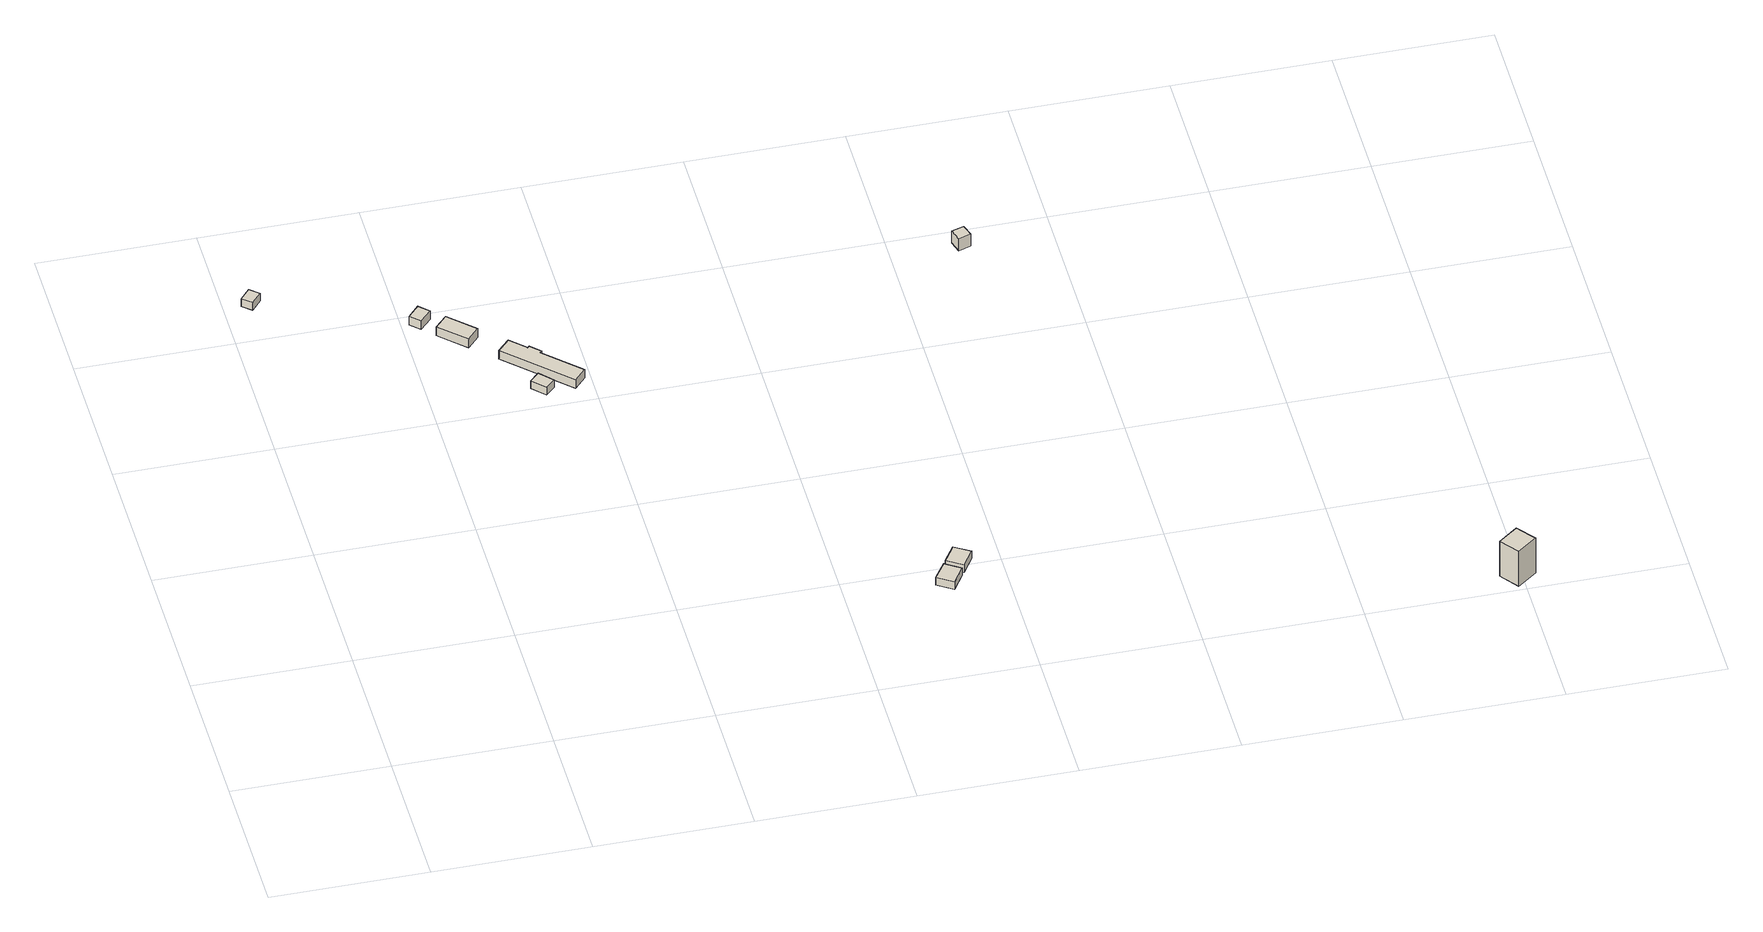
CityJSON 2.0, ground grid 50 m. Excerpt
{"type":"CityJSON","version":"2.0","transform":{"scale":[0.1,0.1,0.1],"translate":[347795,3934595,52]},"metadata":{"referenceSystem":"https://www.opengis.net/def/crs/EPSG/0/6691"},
"CityObjects":{
"building1":{"type":"Building","attributes":{"BuildingIDAttribute.prefecture":"14","BuildingIDAttribute.city":"14151","BuildingDetailAttribute.surveyYear":2015},"geometry":[{"type":"Solid","lod":"1","boundaries":[[[[0,1,2,3]],[[2,4,5,3]],[[1,6,4,2]],[[0,7,6,1]],[[3,5,7,0]],[[4,6,7,5]]]]}]},
"building2":{"type":"Building","attributes":{"measuredHeight":3.8,"BuildingIDAttribute.prefecture":"14","BuildingIDAttribute.city":"14151","BuildingDetailAttribute.surveyYear":2015},"geometry":[{"type":"Solid","lod":"1","boundaries":[[[[8,9,10,11]],[[10,12,13,11]],[[9,14,12,10]],[[8,15,14,9]],[[11,13,15,8]],[[12,14,15,13]]]]}]},
"building3":{"type":"Building","attributes":{"measuredHeight":4.1,"BuildingIDAttribute.prefecture":"14","BuildingIDAttribute.city":"14151","BuildingDetailAttribute.surveyYear":2015},"geometry":[{"type":"Solid","lod":"1","boundaries":[[[[16,17,18,19]],[[18,20,21,19]],[[17,22,20,18]],[[16,23,22,17]],[[19,21,23,16]],[[20,22,23,21]]]]}]},
"building4":{"type":"Building","attributes":{"BuildingIDAttribute.prefecture":"14","BuildingIDAttribute.city":"14151","BuildingDetailAttribute.surveyYear":2015},"geometry":[{"type":"Solid","lod":"1","boundaries":[[[[24,25,26,27,28]],[[27,29,30,28]],[[26,31,29,27]],[[25,32,31,26]],[[24,33,32,25]],[[28,30,33,24]],[[29,31,32,33,30]]]]}]},
"building5":{"type":"Building","attributes":{"measuredHeight":4.9,"BuildingIDAttribute.prefecture":"14","BuildingIDAttribute.city":"14151","BuildingDetailAttribute.surveyYear":2015},"geometry":[{"type":"Solid","lod":"1","boundaries":[[[[34,35,36,37,38,39,40,41]],[[40,42,43,41]],[[39,44,42,40]],[[38,45,44,39]],[[37,46,45,38]],[[36,47,46,37]],[[35,48,47,36]],[[34,49,48,35]],[[41,43,49,34]],[[42,44,45,46,47,48,49,43]]]]}]},
"building6":{"type":"Building","attributes":{"BuildingIDAttribute.prefecture":"14","BuildingIDAttribute.city":"14151","BuildingDetailAttribute.surveyYear":2015},"geometry":[{"type":"Solid","lod":"1","boundaries":[[[[50,51,52,53]],[[52,54,55,53]],[[51,56,54,52]],[[50,57,56,51]],[[53,55,57,50]],[[54,56,57,55]]]]}]},
"building7":{"type":"Building","attributes":{"BuildingIDAttribute.prefecture":"14","BuildingIDAttribute.city":"14151","BuildingDetailAttribute.surveyYear":2015},"geometry":[{"type":"Solid","lod":"1","boundaries":[[[[58,59,60,61]],[[60,62,63,61]],[[59,64,62,60]],[[58,65,64,59]],[[61,63,65,58]],[[62,64,65,63]]]]}]},
"building8":{"type":"Building","attributes":{"measuredHeight":5.1,"BuildingIDAttribute.prefecture":"14","BuildingIDAttribute.city":"14151","BuildingDetailAttribute.surveyYear":2015},"geometry":[{"type":"Solid","lod":"1","boundaries":[[[[66,67,68,69]],[[68,70,71,69]],[[67,72,70,68]],[[66,73,72,67]],[[69,71,73,66]],[[70,72,73,71]]]]}]},
"building9":{"type":"Building","attributes":{"usage":"452","measuredHeight":13.9,"storeysAboveGround":1,"BuildingIDAttribute.prefecture":"14","BuildingIDAttribute.city":"14151","BuildingDetailAttribute.totalFloorArea":59.41,"BuildingDetailAttribute.buildingFootprintArea":59.41,"BuildingDetailAttribute.buildingStructureType":"610","BuildingDetailAttribute.buildingStructureOrgType":"2","BuildingDetailAttribute.orgUsage":"193","BuildingDetailAttribute.surveyYear":2015},"geometry":[{"type":"Solid","lod":"1","boundaries":[[[[74,75,76,77]],[[76,78,79,77]],[[75,80,78,76]],[[74,81,80,75]],[[77,79,81,74]],[[78,80,81,79]]]]}]}
},
"vertices":[
[71,1983,178],[39,1946,178],[9,1972,178],[41,2009,178],[9,1972,208],[41,2009,208],[39,1946,208],[71,1983,208],
[512,1798,189],[544,1768,189],[507,1729,189],[476,1759,189],[507,1729,223],[476,1759,223],[544,1768,223],[512,1798,223],
[581,1729,192],[662,1651,192],[624,1611,192],[543,1688,192],[624,1611,227],[543,1688,227],[662,1651,227],[581,1729,227],
[799,1339,197],[760,1381,197],[787,1407,197],[790,1410,197],[830,1368,197],[790,1410,227],[830,1368,227],[787,1407,227],[760,1381,227],[799,1339,227],
[793,1538,193],[824,1508,193],[818,1502,193],[930,1394,193],[892,1354,193],[700,1539,193],[739,1580,193],[788,1533,193],[739,1580,226],[788,1533,226],[700,1539,226],[892,1354,226],[930,1394,226],[818,1502,226],[824,1508,226],[793,1538,226],
[1792,140,287],[1755,83,287],[1705,116,287],[1743,172,287],[1705,116,317],[1743,172,317],[1755,83,317],[1792,140,317],
[1788,241,287],[1838,209,287],[1801,152,287],[1751,184,287],[1801,152,317],[1751,184,317],[1838,209,317],[1788,241,317],
[2234,1963,9],[2247,1923,9],[2207,1910,9],[2194,1951,9],[2207,1910,56],[2194,1951,56],[2247,1923,56],[2234,1963,56],
[3430,61,22],[3493,109,22],[3538,50,22],[3475,2,22],[3538,50,160],[3475,2,160],[3493,109,160],[3430,61,160]
]}
